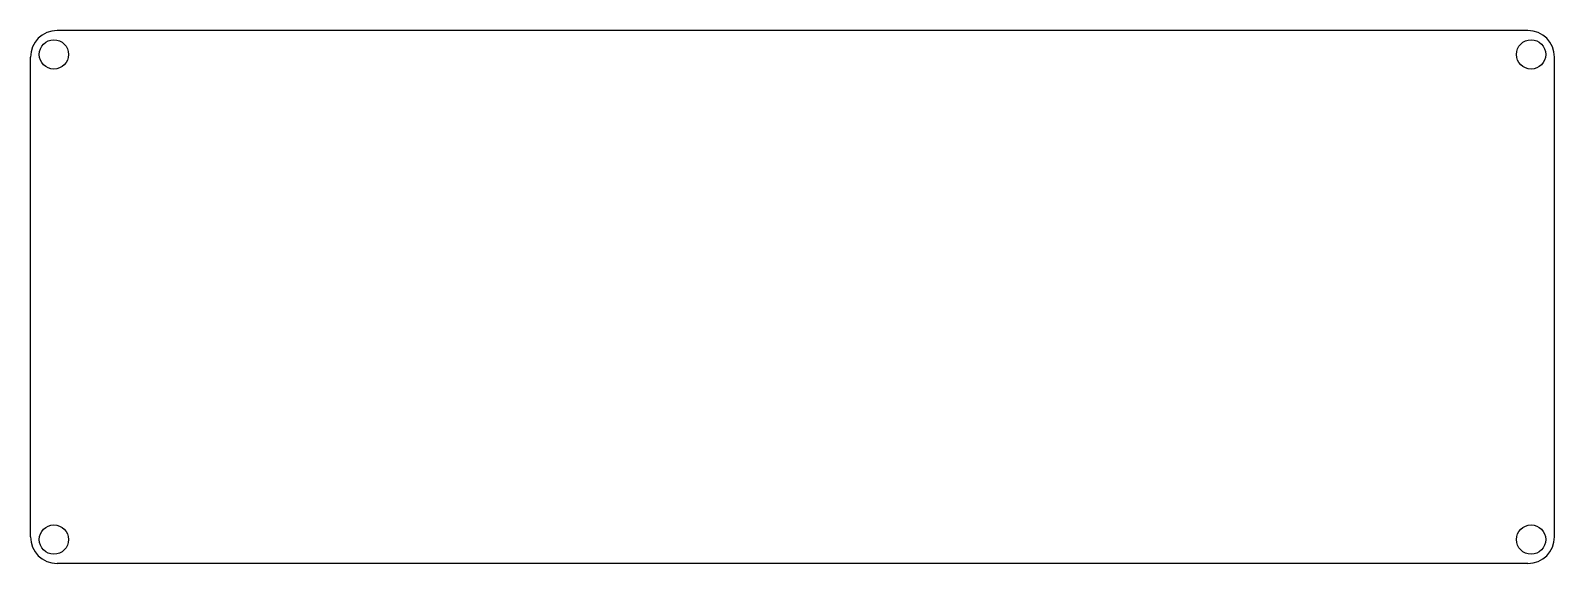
# Model space of a CAD drawing. Extents: x -193 to 92, y -50 to 50.
import ezdxf

# ---------------------------------------------------------------- set-up
doc = ezdxf.new("R2010")
doc.units = 0
doc.layers.add('VISIBLE', color=7, linetype='CONTINUOUS')

msp = doc.modelspace()

# ---------------------------------------------------------------- linework, layer by layer
at = {"layer": 'VISIBLE'}
for p, q in [((87.4, 50), (-188.4, 50)), ((-193.4, -45), (-193.4, 45)), ((92.4, -45), (92.4, 45)), ((87.4, -50), (-188.4, -50))]:
    msp.add_line(p, q, dxfattribs=at)
for centre in [(-189, 45.5), (88, 45.5), (-189, -45.5), (88, -45.5)]:
    msp.add_circle(centre, 2.75, dxfattribs=at)
for centre, start, end in [((-188.4, 45), 90, 180), ((87.4, 45), 0, 90), ((-188.4, -45), 180, 270), ((87.4, -45), 270, 0)]:
    msp.add_arc(centre, 5, start, end, dxfattribs=at)

doc.saveas('drawing.dxf')
